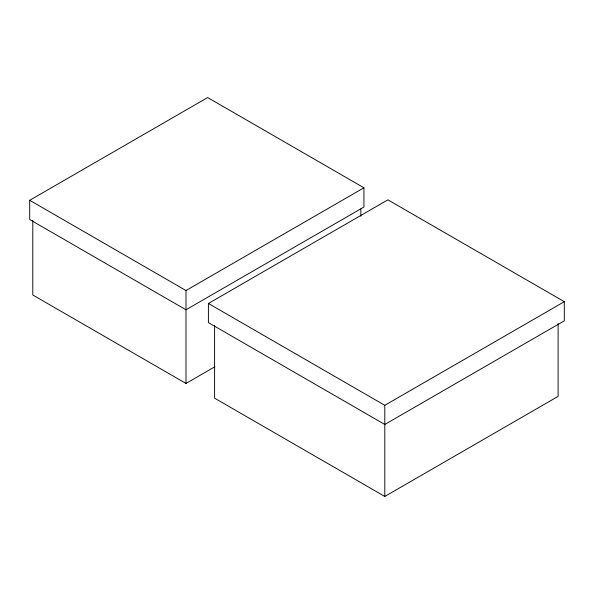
<?xml version="1.0" encoding="UTF-8"?>
<svg xmlns="http://www.w3.org/2000/svg" width="594" height="594" viewBox="0 0 594 594"><rect width="100%" height="100%" fill="white"/><g stroke="black" fill="none" stroke-linecap="round" stroke-linejoin="round"><path stroke-width="0.89" d="M29.7 200.297L207.648 97.557L363.936 187.793L363.936 207.039L185.989 309.778L29.7 219.542L29.7 200.297L185.989 290.525L363.936 187.793M208.405 303.467L387.897 199.836L564.3 301.685L564.3 320.834L384.801 424.465L208.405 322.624L208.405 303.467L384.801 405.316L564.3 301.685M32.796 220.463L32.796 294.995L185.989 383.442L214.865 366.773M214.59 325.386L214.59 398.166L384.801 496.443L558.108 396.384L558.108 323.604M384.801 405.316L384.801 496.443M360.84 208.88L360.84 216.238M185.989 290.525L185.989 383.442"/></g></svg>
